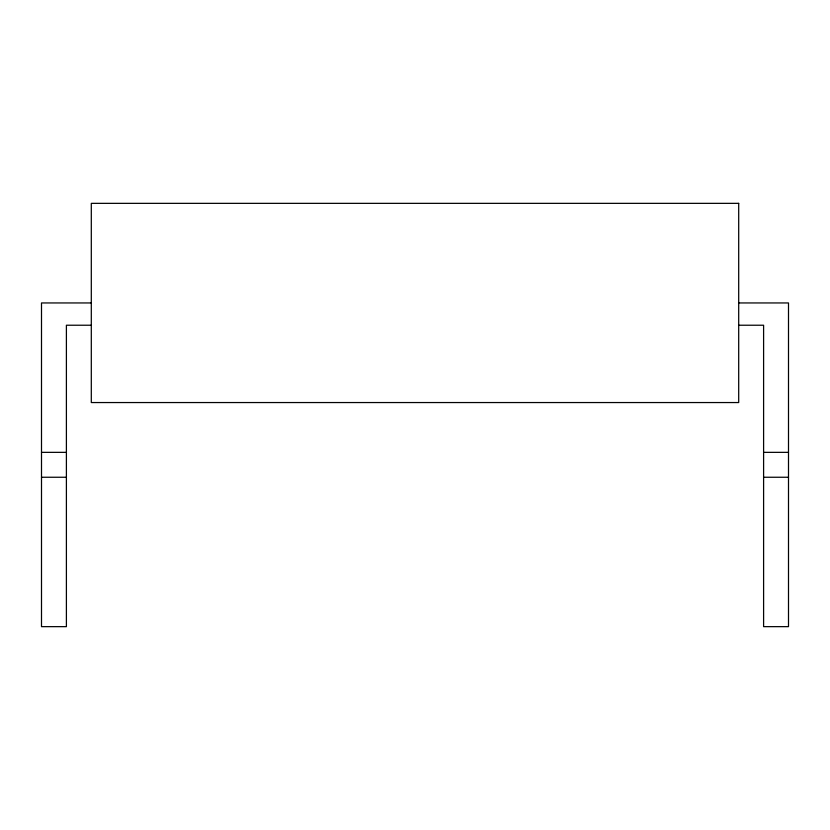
<?xml version="1.0" encoding="UTF-8"?>
<svg xmlns="http://www.w3.org/2000/svg" width="830" height="830" viewBox="0 0 830 830"><rect width="100%" height="100%" fill="white"/><g stroke="black" fill="none" stroke-linecap="round" stroke-linejoin="round"><path stroke-width="1.25" d="M91.3 302.95L41.5 302.95L41.5 626.65L66.4 626.65L66.4 325.225L91.3 325.225M738.7 302.95L788.5 302.95L788.5 626.65L763.6 626.65L763.6 325.225L738.7 325.225M41.5 452.35L66.4 452.35M763.6 452.35L788.5 452.35M41.5 477.25L66.4 477.25M763.6 477.25L788.5 477.25M738.7 203.35L91.3 203.35L91.3 402.55L738.7 402.55L738.7 203.35"/></g></svg>
